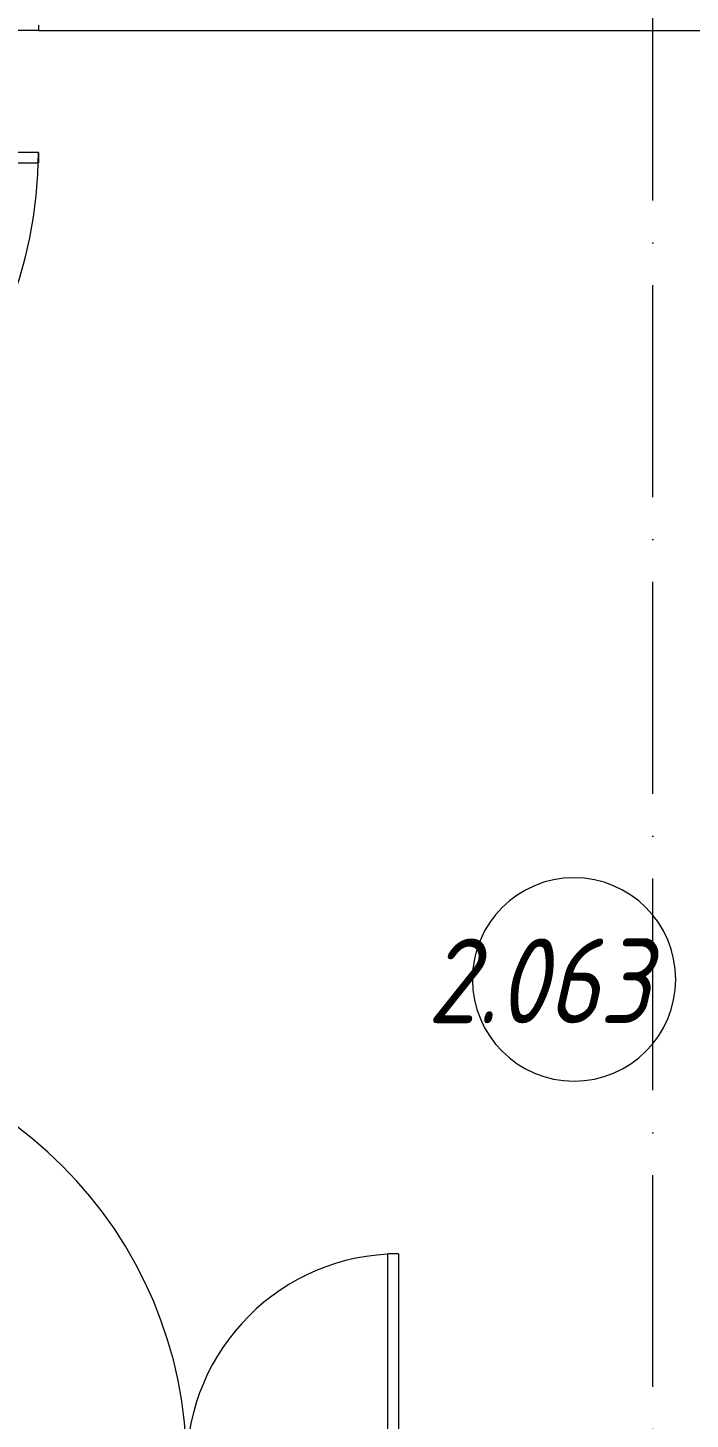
# Model space of a CAD drawing. Header units: millimetres. Extents: x -213536 to 1564669, y 70501 to 942238.
# Drawn here: x -192692 to -191129, y 153993 to 157277 of the extents above; entities that cross this region are included whole.
import ezdxf

# ---------------------------------------------------------------- set-up
doc = ezdxf.new("R2010")
doc.units = ezdxf.units.MM
doc.linetypes.add('50_200_ШТРИХ_1Т_ш5_п1_п1_', pattern=[700, 500, -100, 0, -100])
for name, color, linetype, lineweight in [('0-1', 7, 'Continuous', 5), ('0-2', 7, 'Continuous', 9), ('Каркас_Импост', 7, 'Continuous', 13), ('Марки помещений', 7, 'Continuous', 9), ('Оси-2', 7, '50_200_ШТРИХ_1Т_ш5_п1_п1_', 9), ('Открывание-1', 7, 'Continuous', 9), ('Панель', 7, 'Continuous', 13), ('Стены', 7, 'Continuous', 9), ('Стены-1', 7, 'Continuous', 13)]:
    doc.layers.add(name, color=color, linetype=linetype, lineweight=lineweight)
doc.layers.get('0-2').off()
doc.styles.add('ISOCPEUR_I_2', font='isocpeui.ttf', dxfattribs={"width": 0.85, "height": 2.3})

# ---------------------------------------------------------------- blocks, each defined once
blk = doc.blocks.new('Дверь_СКБ_2Ст_Внутренняя_ШЕР - СОШ_Д-31__Дв_1600x2100h_ЛК_Лифтовой холл _зона безопасности МГН__EIS60-26412756-АИ2_02_План отделки стен 2-го этажа _Часть 2_')
at = {"layer": 'Каркас_Импост'}
for p, q in [((-737.5, 125), (-787.5, 125)), ((-787.5, 125), (-787.5, 45)), ((-737.5, 125), (-737.5, 100)), ((-737.5, 100), (-727.5, 100)), ((-727.5, 100), (-727.5, 45)), ((752.5, 100), (762.5, 100)), ((752.5, 100), (752.5, 45)), ((812.5, 125), (762.5, 125)), ((762.5, 125), (762.5, 100)), ((812.5, 125), (812.5, 45)), ((-727.5, 45), (-787.5, 45)), ((812.5, 45), (752.5, 45))]:
    blk.add_line(p, q, dxfattribs=at)
at = {"layer": 'Открывание-1'}
for centre, radius, start, end in [((-737.5, 125), 1000, 0, 90), ((762.5, 125), 500, 90, 180)]:
    blk.add_arc(centre, radius, start, end, dxfattribs=at)
at = {"layer": 'Панель'}
for p, q in [((-737.5, 1125), (-712.5, 1125)), ((-737.5, 1125), (-737.5, 125)), ((-712.5, 125), (-712.5, 1125)), ((762.5, 625), (737.5, 625)), ((737.5, 125), (737.5, 625)), ((762.5, 625), (762.5, 125)), ((-737.5, 125), (-712.5, 125)), ((762.5, 125), (737.5, 125))]:
    blk.add_line(p, q, dxfattribs=at)
blk = doc.blocks.new('0125-Р-ОО-Ш2-АР-о_23_10_2024_rvt-1-АИ2_02_План отделки стен 2-го этажа _Часть 2_')
at = {"layer": '0-2', "rotation": 269.9999999999999}
blk.add_blockref('Дверь_СКБ_2Ст_Внутренняя_ШЕР - СОШ_Д-31__Дв_1600x2100h_ЛК_Лифтовой холл _зона безопасности МГН__EIS60-26412756-АИ2_02_План отделки стен 2-го этажа _Часть 2_', (16825, 48262.5), dxfattribs=at)
at = {"layer": '0-2'}
blk.add_blockref('Дверь_СКБ_2Ст_Внутренняя_ШЕР - СОШ_Д-31__Дв_1600x2100h_ЛК_Лифтовой холл _зона безопасности МГН__EIS60-26412756-АИ2_02_План отделки стен 2-го этажа _Часть 2_', (18037.5, 45775), dxfattribs=at)
blk = doc.blocks.new('AI_Марка_Помещение_х1__Общий_E___ISO-2_1K_ - Номер-16210215-АИ2_02_План отделки стен 2-го этажа _Часть 2_')
at = {"layer": 'Марки помещений'}
for start, end in [(360, 180), (180, 360)]:
    blk.add_arc((0.039, 0.312), 2.4, start, end, dxfattribs=at)
blk = doc.blocks.new('Оси1')
at = {"layer": 'Оси-2'}
blk.add_line((225645.6, 210594.5), (225645.6, 264395.4), dxfattribs=at)

msp = doc.modelspace()

# ---------------------------------------------------------------- linework, layer by layer
at = {"layer": 'Стены'}
msp.add_line((-192667, 157270.8), (-193655, 157270.8), dxfattribs=at)
at = {"layer": 'Стены-1'}
for p, q in [((-192667, 157282.8), (-192667, 157270.8)), ((-192667, 157270.8), (-184979, 157270.8))]:
    msp.add_line(p, q, dxfattribs=at)

# ---------------------------------------------------------------- block references
at = {"color": 2, "lineweight": 30}
msp.add_blockref('Оси1', (-416862.6, -104832.4), dxfattribs=at)
at = {"layer": '0-1'}
msp.add_blockref('0125-Р-ОО-Ш2-АР-о_23_10_2024_rvt-1-АИ2_02_План отделки стен 2-го этажа _Часть 2_', (-210617, 107982.8), dxfattribs=at)
at = {"layer": 'Марки помещений', "xscale": 99.99999999999993, "yscale": 99.99999999999993, "zscale": 99.99999999999993}
msp.add_blockref('AI_Марка_Помещение_х1__Общий_E___ISO-2_1K_ - Номер-16210215-АИ2_02_План отделки стен 2-го этажа _Часть 2_', (-191406.5, 154999.6), dxfattribs=at)

# ---------------------------------------------------------------- texts
at = {"layer": 'Марки помещений', "insert": (-191749.1, 155127.4), "char_height": 200, "width": 785.654, "attachment_point": 1, "style": 'ISOCPEUR_I_2'}
msp.add_mtext('2.063', dxfattribs=at)

doc.saveas('drawing.dxf')
